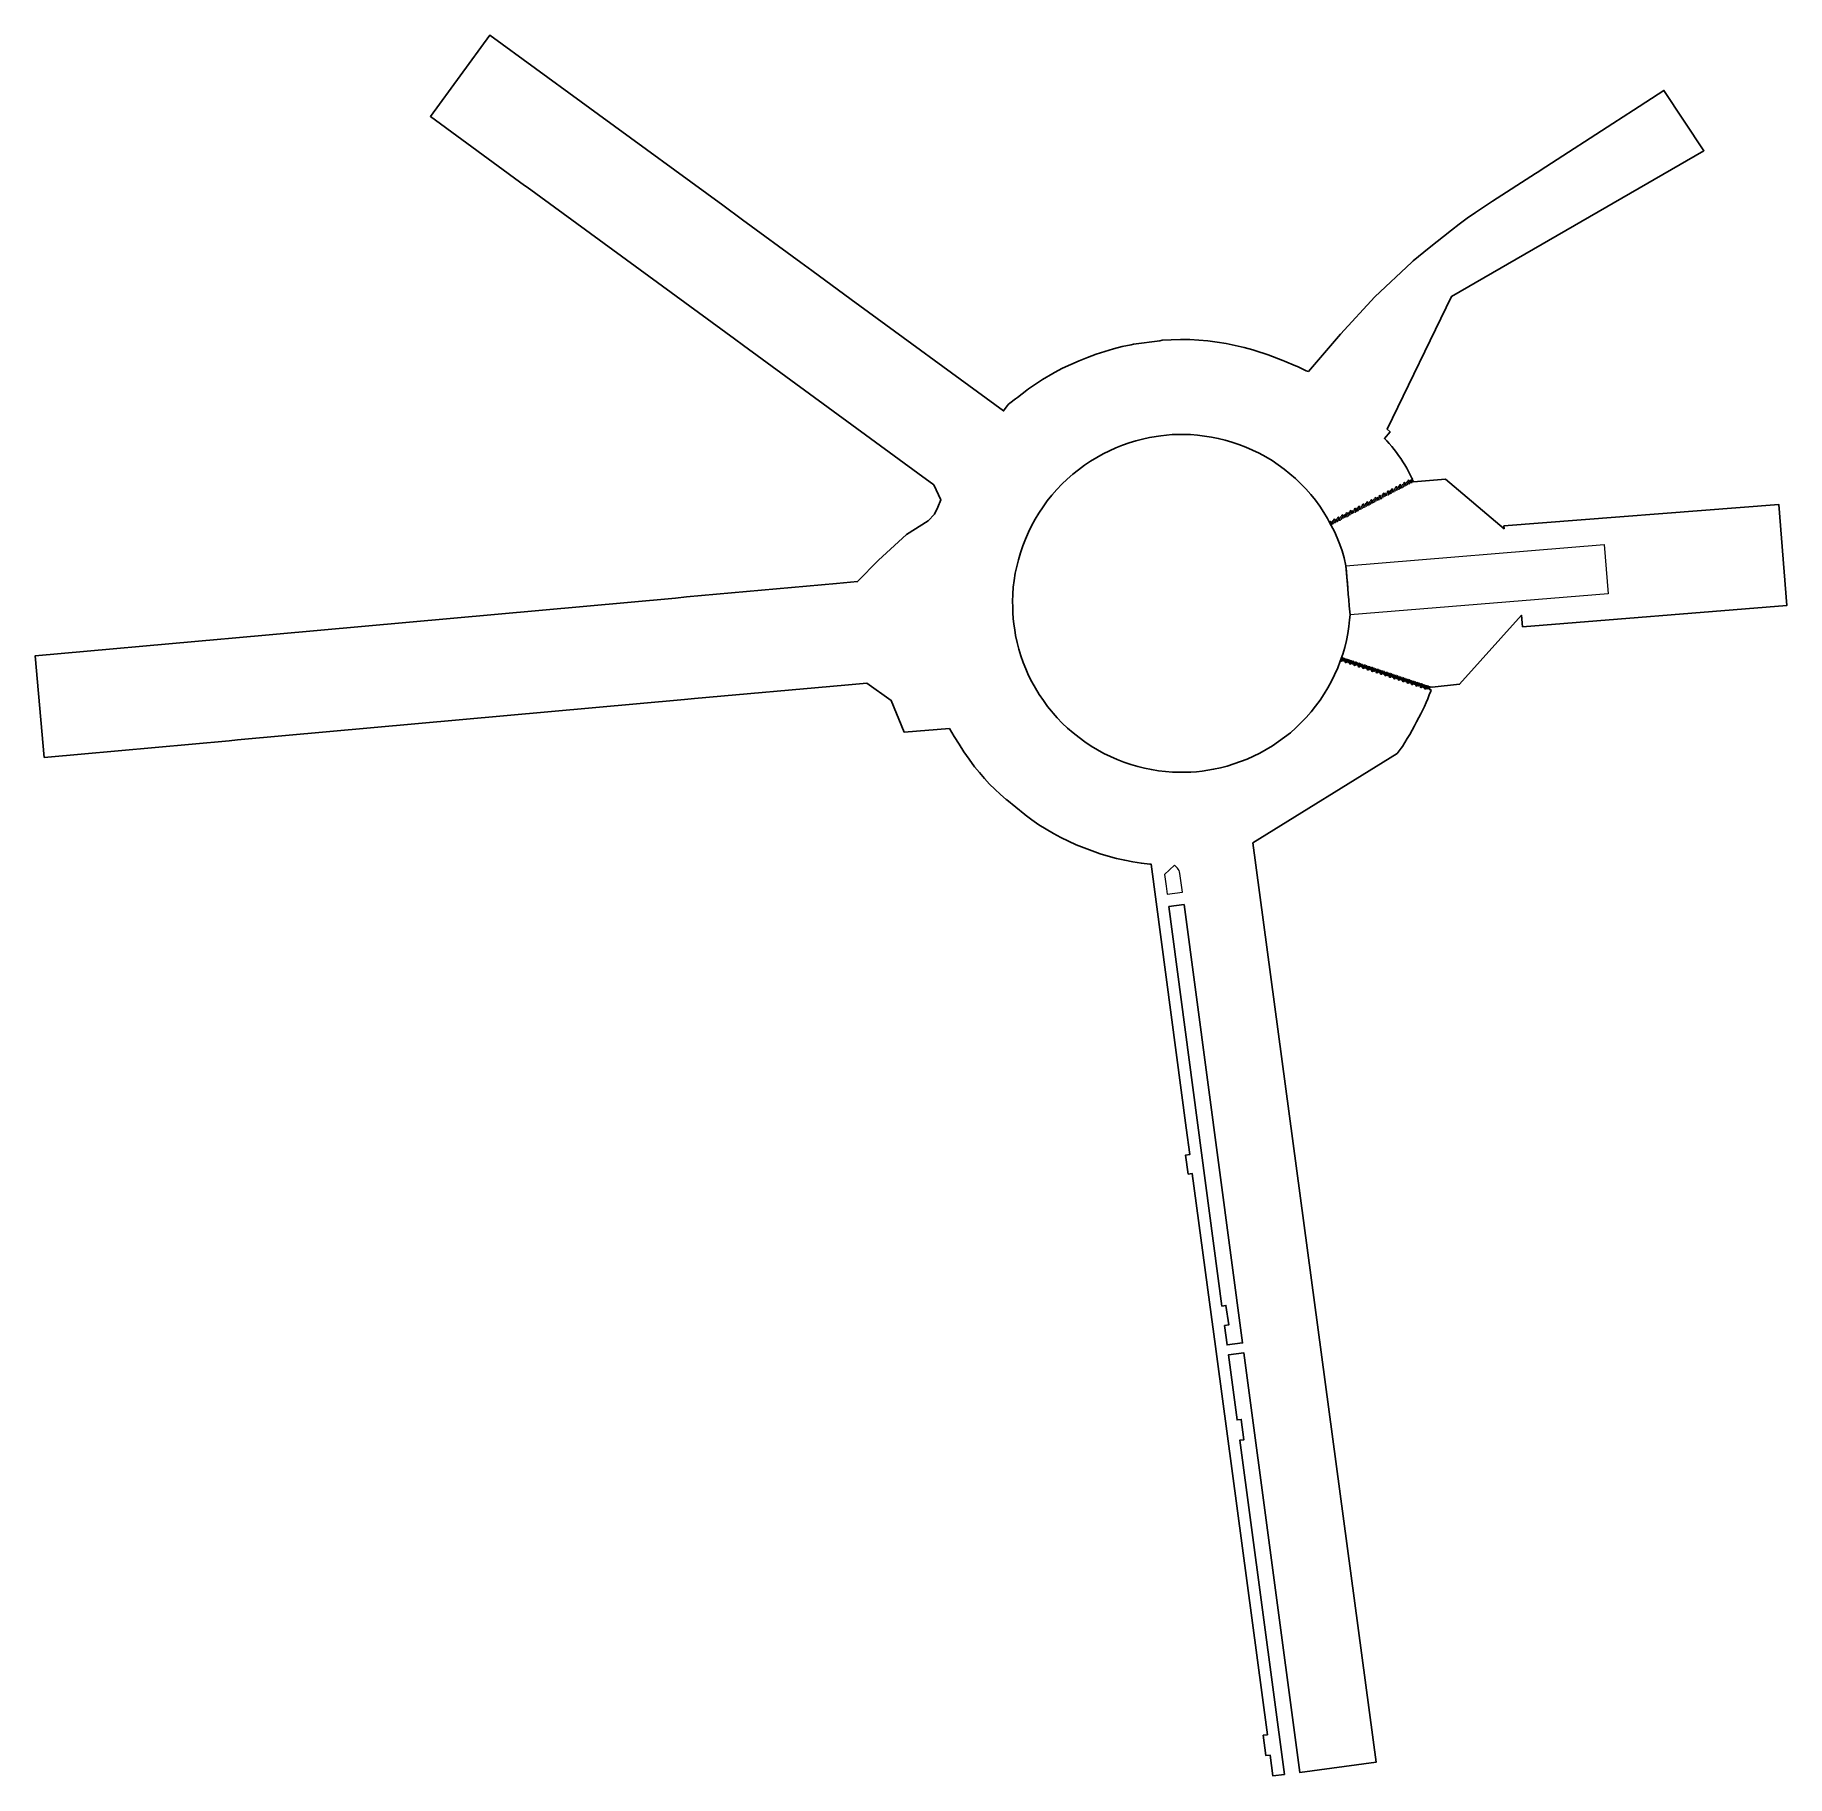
# Model space of a CAD drawing. Header units: metres. Extents: x -2320 to -1644, y -606 to 66.
import ezdxf

# ---------------------------------------------------------------- set-up
doc = ezdxf.new("R2010")
doc.units = ezdxf.units.M
doc.header["$LTSCALE"] = 0.1
for name, color, linetype, lineweight, true_color in [('entranceGates', 178, 'Continuous', 25, 0x000000), ('jupedsim_holes', 178, 'Continuous', 25, 0x000000), ('jupedsim_walkable_area', 178, 'Continuous', 25, 0x000000)]:
    doc.layers.add(name, color=color, linetype=linetype, lineweight=lineweight, true_color=true_color)

msp = doc.modelspace()

# ---------------------------------------------------------------- linework, layer by layer
at = {"layer": 'entranceGates', "color": 254, "linetype": 'Continuous', "lineweight": 0, "true_color": 0xd2d2d2, "flags": 128}
for points in [[(-1792.82, -109.11), (-1792.77, -109.08), (-1793.34, -108.01), (-1793.29, -107.84), (-1793.06, -107.73), (-1792.9, -107.78), (-1792.33, -108.85), (-1792.29, -108.83), (-1792.86, -107.73), (-1793.07, -107.67), (-1793.33, -107.81), (-1793.39, -108.01)], [(-1791.73, -108.52), (-1791.72, -108.4), (-1792.12, -107.65), (-1792.22, -107.58), (-1792.29, -107.61), (-1792.29, -107.74), (-1791.9, -108.49), (-1791.79, -108.55)], [(-1791.22, -108.27), (-1791.18, -108.25), (-1791.68, -107.28), (-1791.74, -107.17), (-1791.69, -107.01), (-1791.47, -106.89), (-1791.3, -106.94), (-1790.74, -108.02), (-1790.69, -107.99), (-1791.27, -106.9), (-1791.47, -106.83), (-1791.73, -106.97), (-1791.8, -107.18), (-1791.73, -107.31)], [(-1790.14, -107.69), (-1790.13, -107.56), (-1790.52, -106.81), (-1790.63, -106.75), (-1790.69, -106.78), (-1790.7, -106.9), (-1790.31, -107.65), (-1790.2, -107.72)], [(-1789.63, -107.44), (-1789.58, -107.41), (-1790.15, -106.33), (-1790.1, -106.17), (-1789.87, -106.05), (-1789.71, -106.1), (-1789.14, -107.18), (-1789.1, -107.16), (-1789.67, -106.06), (-1789.88, -106), (-1790.14, -106.13), (-1790.2, -106.34)], [(-1788.54, -106.85), (-1788.53, -106.72), (-1788.93, -105.98), (-1789.03, -105.91), (-1789.1, -105.94), (-1789.1, -106.07), (-1788.71, -106.82), (-1788.6, -106.88)], [(-1805.57, -115.79), (-1805.52, -115.77), (-1806.09, -114.69), (-1806.04, -114.53), (-1805.81, -114.41), (-1805.65, -114.46), (-1805.09, -115.54), (-1805.04, -115.52), (-1805.61, -114.42), (-1805.82, -114.36), (-1806.08, -114.49), (-1806.15, -114.7)], [(-1804.48, -115.21), (-1804.48, -115.08), (-1804.87, -114.33), (-1804.98, -114.27), (-1805.04, -114.3), (-1805.05, -114.43), (-1804.65, -115.18), (-1804.55, -115.24)], [(-1803.98, -114.96), (-1803.93, -114.93), (-1804.44, -113.97), (-1804.49, -113.86), (-1804.44, -113.69), (-1804.22, -113.58), (-1804.06, -113.63), (-1803.49, -114.7), (-1803.44, -114.68), (-1804.02, -113.58), (-1804.23, -113.52), (-1804.49, -113.66), (-1804.55, -113.86), (-1804.48, -113.99)], [(-1802.89, -114.37), (-1802.88, -114.25), (-1803.27, -113.5), (-1803.38, -113.43), (-1803.44, -113.47), (-1803.45, -113.59), (-1803.06, -114.34), (-1802.95, -114.41)], [(-1802.38, -114.12), (-1802.34, -114.1), (-1802.9, -113.02), (-1802.85, -112.86), (-1802.63, -112.74), (-1802.46, -112.79), (-1801.9, -113.87), (-1801.85, -113.84), (-1802.43, -112.75), (-1802.63, -112.68), (-1802.89, -112.82), (-1802.96, -113.03)], [(-1801.79, -112.6), (-1801.85, -112.63), (-1801.86, -112.76), (-1801.47, -113.5), (-1801.36, -113.57), (-1801.29, -113.54), (-1801.29, -113.41), (-1801.68, -112.66)], [(-1800.79, -113.29), (-1800.74, -113.26), (-1801.25, -112.3), (-1801.31, -112.19), (-1801.26, -112.02), (-1801.03, -111.9), (-1800.87, -111.96), (-1800.3, -113.03), (-1800.26, -113.01), (-1800.83, -111.91), (-1801.04, -111.85), (-1801.3, -111.99), (-1801.36, -112.19), (-1801.29, -112.32)], [(-1799.7, -112.7), (-1799.69, -112.57), (-1800.09, -111.83), (-1800.19, -111.76), (-1800.26, -111.79), (-1800.26, -111.92), (-1799.87, -112.67), (-1799.76, -112.73)], [(-1799.19, -112.45), (-1799.15, -112.43), (-1799.71, -111.35), (-1799.66, -111.19), (-1799.44, -111.07), (-1799.27, -111.12), (-1798.71, -112.2), (-1798.66, -112.17), (-1799.24, -111.08), (-1799.44, -111.01), (-1799.7, -111.15), (-1799.77, -111.36)], [(-1798.6, -110.92), (-1798.66, -110.96), (-1798.67, -111.08), (-1798.28, -111.83), (-1798.17, -111.9), (-1798.11, -111.87), (-1798.1, -111.74), (-1798.49, -110.99)], [(-1797.6, -111.62), (-1797.55, -111.59), (-1798.06, -110.63), (-1798.12, -110.51), (-1798.07, -110.35), (-1797.84, -110.23), (-1797.68, -110.28), (-1797.12, -111.36), (-1797.07, -111.34), (-1797.64, -110.24), (-1797.85, -110.18), (-1798.11, -110.31), (-1798.17, -110.52), (-1798.11, -110.65)], [(-1796.51, -111.03), (-1796.51, -110.9), (-1796.9, -110.16), (-1797.01, -110.09), (-1797.07, -110.12), (-1797.07, -110.25), (-1796.68, -111), (-1796.57, -111.06)], [(-1796.01, -110.78), (-1795.96, -110.76), (-1796.52, -109.68), (-1796.47, -109.51), (-1796.25, -109.4), (-1796.09, -109.45), (-1795.52, -110.53), (-1795.47, -110.5), (-1796.05, -109.41), (-1796.25, -109.34), (-1796.52, -109.48), (-1796.58, -109.68)], [(-1795.41, -109.25), (-1795.47, -109.29), (-1795.48, -109.41), (-1795.09, -110.16), (-1794.98, -110.23), (-1794.92, -110.19), (-1794.91, -110.07), (-1795.3, -109.32)], [(-1794.41, -109.94), (-1794.36, -109.92), (-1794.87, -108.95), (-1794.93, -108.84), (-1794.88, -108.68), (-1794.65, -108.56), (-1794.49, -108.61), (-1793.93, -109.69), (-1793.88, -109.67), (-1794.45, -108.57), (-1794.66, -108.51), (-1794.92, -108.64), (-1794.99, -108.85), (-1794.92, -108.98)], [(-1793.32, -109.36), (-1793.32, -109.23), (-1793.71, -108.48), (-1793.82, -108.42), (-1793.88, -108.45), (-1793.89, -108.58), (-1793.49, -109.32), (-1793.39, -109.39)], [(-1818.32, -122.48), (-1818.28, -122.46), (-1818.84, -121.38), (-1818.79, -121.22), (-1818.57, -121.1), (-1818.4, -121.15), (-1817.84, -122.23), (-1817.79, -122.2), (-1818.37, -121.11), (-1818.57, -121.04), (-1818.83, -121.18), (-1818.9, -121.39)], [(-1817.3, -121.93), (-1817.24, -121.9), (-1817.23, -121.77), (-1817.62, -121.02), (-1817.73, -120.96), (-1817.79, -120.99), (-1817.8, -121.11), (-1817.41, -121.86)], [(-1816.73, -121.65), (-1816.68, -121.62), (-1817.19, -120.66), (-1817.25, -120.54), (-1817.2, -120.38), (-1816.97, -120.26), (-1816.81, -120.31), (-1816.24, -121.39), (-1816.2, -121.37), (-1816.77, -120.27), (-1816.98, -120.21), (-1817.24, -120.34), (-1817.3, -120.55), (-1817.24, -120.68)], [(-1815.64, -121.06), (-1815.64, -120.93), (-1816.03, -120.19), (-1816.14, -120.12), (-1816.2, -120.15), (-1816.2, -120.28), (-1815.81, -121.03), (-1815.7, -121.09)], [(-1815.14, -120.81), (-1815.09, -120.79), (-1815.65, -119.71), (-1815.6, -119.55), (-1815.38, -119.43), (-1815.22, -119.48), (-1814.65, -120.56), (-1814.6, -120.53), (-1815.18, -119.44), (-1815.38, -119.37), (-1815.65, -119.51), (-1815.71, -119.71)], [(-1814.05, -120.22), (-1814.04, -120.1), (-1814.43, -119.35), (-1814.54, -119.28), (-1814.6, -119.32), (-1814.61, -119.44), (-1814.22, -120.19), (-1814.11, -120.26)], [(-1813.54, -119.97), (-1813.49, -119.95), (-1814, -118.98), (-1814.06, -118.87), (-1814.01, -118.71), (-1813.78, -118.59), (-1813.62, -118.64), (-1813.06, -119.72), (-1813.01, -119.7), (-1813.58, -118.6), (-1813.79, -118.54), (-1814.05, -118.67), (-1814.12, -118.88), (-1814.05, -119.01)], [(-1812.45, -119.39), (-1812.45, -119.26), (-1812.84, -118.51), (-1812.95, -118.45), (-1813.01, -118.48), (-1813.02, -118.61), (-1812.62, -119.35), (-1812.52, -119.42)], [(-1811.95, -119.14), (-1811.9, -119.11), (-1812.47, -118.04), (-1812.41, -117.87), (-1812.19, -117.76), (-1812.03, -117.81), (-1811.46, -118.88), (-1811.42, -118.86), (-1811.99, -117.76), (-1812.2, -117.7), (-1812.46, -117.84), (-1812.52, -118.04)], [(-1811.35, -117.61), (-1811.42, -117.64), (-1811.42, -117.77), (-1811.03, -118.52), (-1810.92, -118.58), (-1810.86, -118.55), (-1810.85, -118.43), (-1811.24, -117.68)], [(-1810.35, -118.3), (-1810.31, -118.28), (-1810.81, -117.31), (-1810.87, -117.2), (-1810.82, -117.04), (-1810.6, -116.92), (-1810.43, -116.97), (-1809.87, -118.05), (-1809.82, -118.02), (-1810.4, -116.93), (-1810.6, -116.86), (-1810.86, -117), (-1810.93, -117.21), (-1810.86, -117.34)], [(-1809.76, -116.78), (-1809.82, -116.81), (-1809.83, -116.94), (-1809.44, -117.68), (-1809.33, -117.75), (-1809.27, -117.72), (-1809.26, -117.59), (-1809.65, -116.84)], [(-1808.76, -117.47), (-1808.71, -117.44), (-1809.28, -116.36), (-1809.23, -116.2), (-1809, -116.08), (-1808.84, -116.14), (-1808.27, -117.21), (-1808.23, -117.19), (-1808.8, -116.09), (-1809.01, -116.03), (-1809.27, -116.16), (-1809.33, -116.37)], [(-1807.67, -116.88), (-1807.66, -116.75), (-1808.06, -116.01), (-1808.16, -115.94), (-1808.23, -115.97), (-1808.23, -116.1), (-1807.84, -116.85), (-1807.73, -116.91)], [(-1807.16, -116.63), (-1807.12, -116.61), (-1807.62, -115.64), (-1807.68, -115.53), (-1807.63, -115.37), (-1807.41, -115.25), (-1807.25, -115.3), (-1806.68, -116.38), (-1806.63, -116.35), (-1807.21, -115.26), (-1807.41, -115.19), (-1807.68, -115.33), (-1807.74, -115.53), (-1807.67, -115.67)], [(-1806.57, -115.1), (-1806.63, -115.14), (-1806.64, -115.26), (-1806.25, -116.01), (-1806.14, -116.08), (-1806.08, -116.04), (-1806.07, -115.92), (-1806.46, -115.17)], [(-1820.39, -122.05), (-1820.44, -122.22), (-1820.38, -122.33), (-1820.42, -122.35), (-1820.49, -122.21), (-1820.43, -122.02), (-1820.17, -121.88), (-1819.96, -121.94), (-1819.39, -123.04), (-1819.43, -123.06), (-1820, -121.99), (-1820.16, -121.93)], [(-1818.83, -122.73), (-1818.82, -122.6), (-1819.22, -121.86), (-1819.32, -121.79), (-1819.39, -121.82), (-1819.39, -121.95), (-1819, -122.7), (-1818.89, -122.76)]]:
    msp.add_lwpolyline(points, close=True, dxfattribs=at)
at = {"layer": 'entranceGates', "color": 1, "linetype": 'Continuous', "lineweight": 25, "flags": 128}
for points in [[(-1816.1, -175.41), (-1816.14, -175.55), (-1816.05, -175.74), (-1815.77, -175.83), (-1815.57, -175.74), (-1815.18, -174.56), (-1815.23, -174.55), (-1815.62, -175.7), (-1815.77, -175.78), (-1816.01, -175.7), (-1816.09, -175.54), (-1816.05, -175.42)], [(-1814.58, -174.78), (-1814.56, -174.9), (-1814.82, -175.7), (-1814.92, -175.78), (-1814.99, -175.76), (-1815.01, -175.64), (-1814.75, -174.84), (-1814.65, -174.75)], [(-1814.04, -174.94), (-1813.99, -174.96), (-1814.38, -176.11), (-1814.3, -176.26), (-1814.06, -176.34), (-1813.91, -176.27), (-1813.53, -175.11), (-1813.47, -175.13), (-1813.86, -176.3), (-1814.06, -176.4), (-1814.34, -176.31), (-1814.43, -176.11)], [(-1812.88, -175.34), (-1812.85, -175.47), (-1813.11, -176.27), (-1813.21, -176.35), (-1813.28, -176.33), (-1813.3, -176.2), (-1813.04, -175.4), (-1812.94, -175.32)], [(-1812.34, -175.51), (-1812.29, -175.52), (-1812.63, -176.56), (-1812.67, -176.68), (-1812.59, -176.83), (-1812.35, -176.91), (-1812.2, -176.83), (-1811.82, -175.68), (-1811.77, -175.69), (-1812.16, -176.87), (-1812.35, -176.97), (-1812.63, -176.87), (-1812.73, -176.68), (-1812.68, -176.54)], [(-1811.17, -175.91), (-1811.14, -176.03), (-1811.41, -176.83), (-1811.5, -176.92), (-1811.57, -176.89), (-1811.6, -176.77), (-1811.33, -175.97), (-1811.23, -175.89)], [(-1810.63, -176.07), (-1810.58, -176.09), (-1810.96, -177.24), (-1810.88, -177.4), (-1810.64, -177.48), (-1810.49, -177.4), (-1810.11, -176.24), (-1810.06, -176.26), (-1810.45, -177.44), (-1810.64, -177.53), (-1810.92, -177.44), (-1811.02, -177.25)], [(-1809.46, -176.47), (-1809.43, -176.6), (-1809.7, -177.4), (-1809.79, -177.48), (-1809.86, -177.46), (-1809.89, -177.34), (-1809.62, -176.54), (-1809.53, -176.45)], [(-1808.92, -176.64), (-1808.87, -176.66), (-1809.21, -177.69), (-1809.25, -177.81), (-1809.18, -177.96), (-1808.93, -178.04), (-1808.78, -177.97), (-1808.4, -176.81), (-1808.35, -176.83), (-1808.74, -178), (-1808.93, -178.1), (-1809.21, -178.01), (-1809.31, -177.81), (-1809.26, -177.67)], [(-1807.75, -177.04), (-1807.72, -177.16), (-1807.99, -177.97), (-1808.09, -178.05), (-1808.15, -178.03), (-1808.18, -177.9), (-1807.91, -177.1), (-1807.82, -177.02)], [(-1807.21, -177.21), (-1807.16, -177.22), (-1807.54, -178.38), (-1807.47, -178.53), (-1807.23, -178.61), (-1807.07, -178.53), (-1806.69, -177.38), (-1806.64, -177.39), (-1807.03, -178.57), (-1807.22, -178.67), (-1807.5, -178.57), (-1807.6, -178.38)], [(-1806.04, -177.61), (-1806.01, -177.73), (-1806.28, -178.53), (-1806.38, -178.62), (-1806.44, -178.59), (-1806.47, -178.47), (-1806.2, -177.67), (-1806.11, -177.59)], [(-1805.5, -177.77), (-1805.45, -177.79), (-1805.79, -178.82), (-1805.83, -178.94), (-1805.76, -179.1), (-1805.52, -179.18), (-1805.37, -179.1), (-1804.98, -177.94), (-1804.93, -177.96), (-1805.32, -179.14), (-1805.51, -179.23), (-1805.79, -179.14), (-1805.89, -178.95), (-1805.84, -178.81)], [(-1804.33, -178.17), (-1804.31, -178.3), (-1804.57, -179.1), (-1804.67, -179.18), (-1804.73, -179.16), (-1804.76, -179.04), (-1804.5, -178.23), (-1804.4, -178.15)], [(-1803.27, -178.51), (-1803.22, -178.53), (-1803.61, -179.7), (-1803.81, -179.8), (-1804.09, -179.71), (-1804.18, -179.51), (-1803.79, -178.34), (-1803.74, -178.35), (-1804.13, -179.51), (-1804.05, -179.66), (-1803.81, -179.74), (-1803.66, -179.66)], [(-1802.63, -178.74), (-1802.6, -178.86), (-1802.86, -179.67), (-1802.96, -179.75), (-1803.03, -179.73), (-1803.05, -179.6), (-1802.79, -178.8), (-1802.69, -178.72)], [(-1802.08, -178.9), (-1802.03, -178.92), (-1802.38, -179.96), (-1802.42, -180.08), (-1802.34, -180.23), (-1802.1, -180.31), (-1801.95, -180.23), (-1801.57, -179.08), (-1801.52, -179.09), (-1801.9, -180.27), (-1802.1, -180.36), (-1802.38, -180.27), (-1802.47, -180.08), (-1802.43, -179.94)], [(-1800.92, -179.31), (-1800.89, -179.43), (-1801.16, -180.23), (-1801.25, -180.31), (-1801.32, -180.29), (-1801.34, -180.17), (-1801.08, -179.37), (-1800.98, -179.28)], [(-1800.38, -179.47), (-1800.33, -179.49), (-1800.71, -180.64), (-1800.63, -180.79), (-1800.39, -180.87), (-1800.24, -180.8), (-1799.86, -179.64), (-1799.81, -179.66), (-1800.2, -180.83), (-1800.39, -180.93), (-1800.67, -180.84), (-1800.77, -180.65)], [(-1799.21, -179.87), (-1799.18, -180), (-1799.45, -180.8), (-1799.54, -180.88), (-1799.61, -180.86), (-1799.64, -180.74), (-1799.37, -179.93), (-1799.27, -179.85)], [(-1798.67, -180.04), (-1798.62, -180.05), (-1798.96, -181.09), (-1799, -181.21), (-1798.92, -181.36), (-1798.68, -181.44), (-1798.53, -181.36), (-1798.15, -180.21), (-1798.1, -180.23), (-1798.49, -181.4), (-1798.68, -181.5), (-1798.96, -181.4), (-1799.06, -181.21), (-1799.01, -181.07)], [(-1797.5, -180.44), (-1797.47, -180.56), (-1797.74, -181.36), (-1797.83, -181.45), (-1797.9, -181.43), (-1797.93, -181.3), (-1797.66, -180.5), (-1797.57, -180.42)], [(-1796.96, -180.6), (-1796.91, -180.62), (-1797.29, -181.78), (-1797.22, -181.93), (-1796.97, -182.01), (-1796.82, -181.93), (-1796.44, -180.78), (-1796.39, -180.79), (-1796.78, -181.97), (-1796.97, -182.06), (-1797.25, -181.97), (-1797.35, -181.78)], [(-1795.79, -181.01), (-1795.76, -181.13), (-1796.03, -181.93), (-1796.13, -182.01), (-1796.19, -181.99), (-1796.22, -181.87), (-1795.95, -181.07), (-1795.86, -180.98)], [(-1795.25, -181.17), (-1795.2, -181.19), (-1795.54, -182.22), (-1795.58, -182.34), (-1795.51, -182.49), (-1795.27, -182.57), (-1795.11, -182.5), (-1794.73, -181.34), (-1794.68, -181.36), (-1795.07, -182.53), (-1795.26, -182.63), (-1795.54, -182.54), (-1795.64, -182.34), (-1795.59, -182.2)], [(-1794.08, -181.57), (-1794.06, -181.7), (-1794.32, -182.5), (-1794.42, -182.58), (-1794.48, -182.56), (-1794.51, -182.43), (-1794.25, -181.63), (-1794.15, -181.55)], [(-1793.54, -181.74), (-1793.49, -181.75), (-1793.87, -182.91), (-1793.8, -183.06), (-1793.56, -183.14), (-1793.41, -183.06), (-1793.02, -181.91), (-1792.97, -181.93), (-1793.36, -183.1), (-1793.55, -183.2), (-1793.83, -183.1), (-1793.93, -182.91)], [(-1792.37, -182.14), (-1792.35, -182.26), (-1792.61, -183.06), (-1792.71, -183.15), (-1792.77, -183.12), (-1792.8, -183), (-1792.54, -182.2), (-1792.44, -182.12)], [(-1791.83, -182.3), (-1791.78, -182.32), (-1792.13, -183.35), (-1792.17, -183.47), (-1792.09, -183.63), (-1791.85, -183.71), (-1791.7, -183.63), (-1791.31, -182.48), (-1791.26, -182.49), (-1791.65, -183.67), (-1791.85, -183.76), (-1792.13, -183.67), (-1792.22, -183.48), (-1792.18, -183.34)], [(-1790.67, -182.71), (-1790.64, -182.83), (-1790.9, -183.63), (-1791, -183.71), (-1791.07, -183.69), (-1791.09, -183.57), (-1790.83, -182.77), (-1790.73, -182.68)], [(-1790.12, -182.87), (-1790.07, -182.89), (-1790.46, -184.04), (-1790.38, -184.19), (-1790.14, -184.27), (-1789.99, -184.2), (-1789.61, -183.04), (-1789.56, -183.06), (-1789.94, -184.23), (-1790.14, -184.33), (-1790.42, -184.24), (-1790.51, -184.04)], [(-1788.96, -183.27), (-1788.93, -183.4), (-1789.2, -184.2), (-1789.29, -184.28), (-1789.36, -184.26), (-1789.39, -184.13), (-1789.12, -183.33), (-1789.02, -183.25)], [(-1788.42, -183.44), (-1788.37, -183.45), (-1788.71, -184.49), (-1788.75, -184.61), (-1788.67, -184.76), (-1788.43, -184.84), (-1788.28, -184.76), (-1787.9, -183.61), (-1787.85, -183.62), (-1788.24, -184.8), (-1788.43, -184.9), (-1788.71, -184.8), (-1788.81, -184.61), (-1788.76, -184.47)], [(-1787.25, -183.84), (-1787.22, -183.96), (-1787.49, -184.76), (-1787.58, -184.85), (-1787.65, -184.82), (-1787.68, -184.7), (-1787.41, -183.9), (-1787.32, -183.82)], [(-1786.71, -184), (-1786.66, -184.02), (-1787.04, -185.17), (-1786.96, -185.33), (-1786.72, -185.41), (-1786.57, -185.33), (-1786.19, -184.17), (-1786.14, -184.19), (-1786.53, -185.37), (-1786.72, -185.46), (-1787, -185.37), (-1787.1, -185.18)], [(-1785.54, -184.4), (-1785.51, -184.53), (-1785.78, -185.33), (-1785.87, -185.41), (-1785.94, -185.39), (-1785.97, -185.27), (-1785.7, -184.47), (-1785.61, -184.38)], [(-1785, -184.57), (-1784.95, -184.59), (-1785.29, -185.62), (-1785.33, -185.74), (-1785.26, -185.89), (-1785.01, -185.97), (-1784.86, -185.9), (-1784.48, -184.74), (-1784.43, -184.76), (-1784.82, -185.93), (-1785.01, -186.03), (-1785.29, -185.94), (-1785.39, -185.74), (-1785.34, -185.6)], [(-1783.83, -184.97), (-1783.8, -185.09), (-1784.07, -185.9), (-1784.17, -185.98), (-1784.23, -185.96), (-1784.26, -185.83), (-1783.99, -185.03), (-1783.9, -184.95)], [(-1783.29, -185.14), (-1783.24, -185.15), (-1783.62, -186.31), (-1783.55, -186.46), (-1783.31, -186.54), (-1783.15, -186.46), (-1782.77, -185.31), (-1782.72, -185.32), (-1783.11, -186.5), (-1783.3, -186.6), (-1783.58, -186.5), (-1783.68, -186.31)], [(-1782.12, -185.54), (-1782.1, -185.66), (-1782.36, -186.46), (-1782.46, -186.55), (-1782.52, -186.52), (-1782.55, -186.4), (-1782.29, -185.6), (-1782.19, -185.52)]]:
    msp.add_lwpolyline(points, close=True, dxfattribs=at)
at = {"layer": 'jupedsim_holes', "flags": 128}
for points in [[(-1931.02, -116.23), (-1929.37, -113.99), (-1927.59, -111.74), (-1925.7, -109.61), (-1923.75, -107.54), (-1921.68, -105.59), (-1919.56, -103.7), (-1917.37, -101.93), (-1915.06, -100.22), (-1912.7, -98.68), (-1910.28, -97.2), (-1907.79, -95.84), (-1905.37, -94.6), (-1902.89, -93.48), (-1900.35, -92.47), (-1897.81, -91.59), (-1895.21, -90.76), (-1892.61, -90.11), (-1889.95, -89.52), (-1885.57, -88.81), (-1883.39, -88.57), (-1881.2, -88.4), (-1878.95, -88.34), (-1876.77, -88.34), (-1874.05, -88.4), (-1871.33, -88.63), (-1868.67, -88.93), (-1866.01, -89.34), (-1863.35, -89.87), (-1860.69, -90.52), (-1858.09, -91.29), (-1855.37, -92.18), (-1852.71, -93.24), (-1850.11, -94.37), (-1847.57, -95.61), (-1845.03, -96.97), (-1842.61, -98.44), (-1840.24, -100.04), (-1837.94, -101.69), (-1835.69, -103.53), (-1833.57, -105.36), (-1831.5, -107.37), (-1829.55, -109.38), (-1827.66, -111.5), (-1825.88, -113.75), (-1824.17, -116.06), (-1822.63, -118.42), (-1821.15, -120.84), (-1820.42, -122.35), (-1818.55, -125.75), (-1817.43, -128.23), (-1816.43, -130.77), (-1815.54, -133.31), (-1814.77, -135.91), (-1814.06, -139.01), (-1813.87, -141.26), (-1813.7, -143.41), (-1813.51, -145.6), (-1813.33, -147.85), (-1813.15, -150.04), (-1812.97, -152.22), (-1812.79, -154.45), (-1812.5, -157.94), (-1812.64, -159.85), (-1812.94, -162.51), (-1813.35, -165.23), (-1813.88, -167.89), (-1814.53, -170.55), (-1815.3, -173.15), (-1816.28, -175.87), (-1817.25, -178.46), (-1818.44, -181.07), (-1819.68, -183.61), (-1821.04, -186.09), (-1822.51, -188.51), (-1824.05, -190.88), (-1825.76, -193.18), (-1827.54, -195.37), (-1829.37, -197.55), (-1833.39, -201.57), (-1835.52, -203.46), (-1837.76, -205.24), (-1840.07, -206.89), (-1842.43, -208.49), (-1844.85, -209.96), (-1847.34, -211.32), (-1849.76, -212.57), (-1852.24, -213.63), (-1854.72, -214.63), (-1857.32, -215.52), (-1859.92, -216.35), (-1862.52, -217), (-1865.18, -217.59), (-1869.56, -218.3), (-1871.74, -218.53), (-1873.93, -218.65), (-1876.18, -218.77), (-1878.36, -218.77), (-1881.08, -218.65), (-1883.8, -218.48), (-1886.46, -218.18), (-1889.18, -217.71), (-1891.84, -217.18), (-1894.44, -216.53), (-1897.1, -215.76), (-1899.76, -214.87), (-1902.42, -213.81), (-1905.02, -212.68), (-1907.56, -211.44), (-1910.04, -210.08), (-1912.46, -208.61), (-1914.83, -207.01), (-1917.13, -205.36), (-1919.38, -203.58), (-1921.51, -201.69), (-1923.57, -199.74), (-1925.58, -197.73), (-1929.25, -193.36), (-1930.9, -191.05), (-1932.5, -188.69), (-1933.98, -186.27), (-1935.39, -183.78), (-1936.58, -181.36), (-1937.7, -178.88), (-1938.7, -176.34), (-1939.59, -173.8), (-1940.36, -171.2), (-1941.01, -168.59), (-1941.6, -165.94), (-1941.95, -163.75), (-1942.25, -161.56), (-1942.49, -159.38), (-1942.66, -157.19), (-1942.72, -154.94), (-1942.78, -152.76), (-1942.66, -150.04), (-1942.49, -147.32), (-1942.13, -144.66), (-1941.72, -141.94), (-1941.19, -139.28), (-1940.54, -136.68), (-1939.77, -134.08), (-1938.88, -131.36), (-1937.82, -128.7), (-1936.69, -126.1), (-1935.45, -123.56), (-1934.09, -121.08), (-1932.62, -118.66)], [(-1816.14, -175.55), (-1816.1, -175.41), (-1816.11, -175.4), (-1816.16, -175.54)], [(-1882.49, -270.63), (-1861.94, -424.83), (-1860.39, -424.58), (-1859.34, -432.13), (-1860.94, -432.38), (-1859.94, -439.83), (-1853.99, -439.03), (-1876.59, -269.83)]]:
    msp.add_lwpolyline(points, close=True, dxfattribs=at)
at = {"layer": 'jupedsim_holes', "color": 7, "linetype": 'Continuous', "lineweight": 5, "flags": 128}
msp.add_lwpolyline([(-1714.41, -130.88), (-1712.86, -149.81), (-1812.5, -157.94), (-1814.06, -139.01)], close=True, dxfattribs=at)
at = {"layer": 'jupedsim_holes', "linetype": 'Continuous', "lineweight": 5, "flags": 128}
msp.add_lwpolyline([(-1878.29, -257.23), (-1878.49, -256.68), (-1878.79, -256.18), (-1879.14, -255.73), (-1880.29, -254.58), (-1884.09, -258.18), (-1883.54, -262.68), (-1883.14, -265.83), (-1877.19, -265.03), (-1878.19, -257.78)], close=True, dxfattribs=at)
at = {"layer": 'jupedsim_walkable_area', "color": 1, "linetype": 'Continuous', "lineweight": 25, "flags": 128}
msp.add_lwpolyline([(-1745.96, -162.55), (-1746.32, -158.1), (-1770.21, -184.75), (-1780.84, -185.83), (-1780.87, -185.93), (-1781.53, -185.72), (-1781.58, -185.7), (-1781.93, -186.74), (-1781.88, -186.75), (-1781.21, -186.97), (-1781.34, -187.38), (-1781.94, -188.88), (-1782.49, -190.38), (-1783.14, -191.83), (-1783.79, -193.33), (-1785.19, -196.23), (-1785.99, -197.63), (-1786.79, -199.28), (-1787.64, -200.88), (-1788.54, -202.53), (-1789.44, -204.13), (-1790.39, -205.68), (-1791.34, -207.28), (-1792.29, -208.83), (-1792.74, -209.43), (-1794.25, -211.5), (-1850, -246), (-1802.38, -600.88), (-1831.9, -604.84), (-1853.49, -442.88), (-1859.44, -443.68), (-1856.09, -468.78), (-1854.49, -468.58), (-1853.44, -476.43), (-1855.04, -476.63), (-1837.82, -605.63), (-1842.29, -606.23), (-1843.34, -598.18), (-1844.94, -598.38), (-1845.99, -590.53), (-1844.39, -590.33), (-1863.89, -444.23), (-1864.39, -440.43), (-1866.79, -423.35), (-1873.43, -373.66), (-1874.98, -373.86), (-1875.98, -366.51), (-1874.38, -366.31), (-1875.78, -356.01), (-1889.24, -254.23), (-1889.79, -254.28), (-1893.04, -253.88), (-1896.29, -253.33), (-1899.49, -252.73), (-1902.69, -251.98), (-1905.84, -251.13), (-1908.99, -250.18), (-1912.09, -249.13), (-1915.14, -247.98), (-1918.19, -246.73), (-1921.14, -245.38), (-1924.09, -243.93), (-1926.99, -242.38), (-1929.79, -240.73), (-1932.59, -238.98), (-1935.29, -237.13), (-1937.94, -235.23), (-1938.09, -235.08), (-1945.04, -229.38), (-1945.19, -229.28), (-1947.39, -227.33), (-1949.59, -225.33), (-1951.64, -223.28), (-1953.64, -221.13), (-1955.59, -218.88), (-1957.44, -216.63), (-1959.54, -213.73), (-1961.54, -210.83), (-1963.44, -207.88), (-1965.34, -204.88), (-1967.14, -201.83), (-1984.64, -203.23), (-1989.64, -190.98), (-1998.99, -184.33), (-2007.59, -185.13), (-2065.54, -190.33), (-2069.44, -190.68), (-2242.04, -206.28), (-2245.24, -206.58), (-2316.64, -213.03), (-2320.19, -173.83), (-2248.44, -167.33), (-2245.49, -167.08), (-2072.94, -151.48), (-2068.69, -151.08), (-2010.74, -145.83), (-2002.64, -145.13), (-1994.54, -136.88), (-1983.79, -126.98), (-1975.41, -121.71), (-1972.87, -119.16), (-1971.69, -116.43), (-1970.49, -113.53), (-1973.23, -107.76), (-1979.33, -103.26), (-2046.69, -53.98), (-2050.14, -51.43), (-2130.14, 7.07), (-2131.19, 7.82), (-2167.54, 34.42), (-2144.54, 65.86), (-2109.29, 40.07), (-2102.59, 35.17), (-2054.69, 0.12), (-2047.09, -5.48), (-2024.49, -21.98), (-2020.29, -25.03), (-2005.04, -36.23), (-1946.24, -79.23), (-1944.54, -76.78), (-1943.84, -76.28), (-1941.59, -74.53), (-1940.94, -74.03), (-1937.24, -71.18), (-1936.59, -70.73), (-1931.94, -67.58), (-1931.24, -67.18), (-1927.24, -64.78), (-1926.54, -64.43), (-1923.44, -62.78), (-1920.29, -61.28), (-1917.04, -59.88), (-1913.79, -58.58), (-1910.54, -57.38), (-1907.19, -56.28), (-1903.84, -55.28), (-1900.44, -54.43), (-1897.04, -53.68), (-1896.14, -53.53), (-1885.89, -52.13), (-1884.99, -51.98), (-1881.49, -51.78), (-1877.94, -51.68), (-1874.39, -51.73), (-1870.84, -51.93), (-1867.34, -52.23), (-1863.79, -52.68), (-1860.29, -53.23), (-1856.84, -53.93), (-1853.39, -54.78), (-1849.99, -55.68), (-1849.24, -55.98), (-1844.04, -57.63), (-1838.49, -59.73), (-1837.74, -60.03), (-1833.49, -61.88), (-1832.74, -62.13), (-1830.14, -63.38), (-1829.39, -63.78), (-1828.54, -63.98), (-1816.19, -49.58), (-1802.94, -35.18), (-1788.69, -21.83), (-1788.09, -21.28), (-1781.94, -16.33), (-1773.34, -9.41), (-1770.39, -7.18), (-1767.24, -4.88), (-1764.04, -2.63), (-1757.54, 1.67), (-1740.89, 12.37), (-1740.24, 12.82), (-1736.94, 14.92), (-1711.09, 31.67), (-1702.99, 36.92), (-1691.31, 44.48), (-1675.85, 21.22), (-1773.3, -35.04), (-1798.19, -86.35), (-1797.03, -87.34), (-1799.19, -89.88), (-1798.29, -90.78), (-1797.34, -91.83), (-1796.39, -92.98), (-1795.49, -94.08), (-1794.59, -95.28), (-1793.74, -96.43), (-1792.89, -97.63), (-1792.09, -98.88), (-1791.34, -100.08), (-1790.59, -101.38), (-1789.89, -102.63), (-1788.59, -105.23), (-1788.43, -105.58), (-1788.49, -105.61), (-1788.54, -105.64), (-1788.03, -106.6), (-1787.99, -106.58), (-1775.6, -105.54), (-1753, -124.73), (-1753.09, -123.64), (-1646.93, -115.41), (-1643.8, -154.34)], close=True, dxfattribs=at)

doc.saveas('drawing.dxf')
